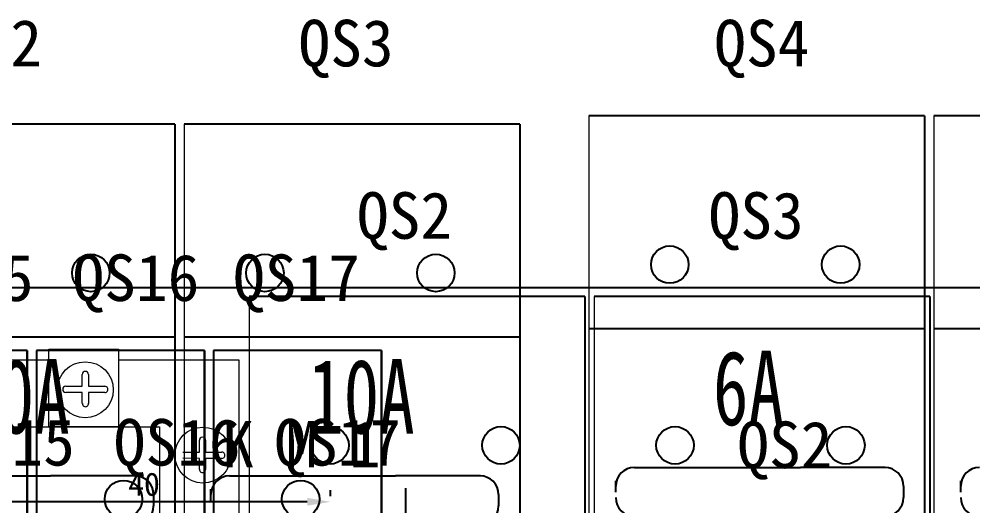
# Model space of a CAD drawing. Extents: x -21176 to 41123, y 80777 to 162275.
# Drawn here: x -17860.8 to -17758.5, y 82050.2 to 82102.5 of the extents above; entities that cross this region are included whole.
import ezdxf

# ---------------------------------------------------------------- set-up
doc = ezdxf.new("R2010")
doc.units = 0
doc.header["$MEASUREMENT"] = 0
doc.layers.add('TEXT', color=2, linetype='Continuous')
doc.layers.add('细实线层', color=7, linetype='Continuous')
doc.styles.add('ST', font='', dxfattribs={"width": 0.8, "height": 300})
doc.styles.get('ST').set_extended_font_data('SimSun')
doc.dimstyles.new('ISO-25', dxfattribs={"dimtxt": 2.5, "dimasz": 2.5, "dimexe": 1.25, "dimexo": 0.625, "dimtad": 1, "dimtxsty": 'Standard', "dimcen": 2.5, "dimadec": 0, "dimazin": 0, "dimtfac": 1, "dimtmove": 0, "dimatfit": 3, "dimfxl": 1, "dimarcsym": 0})

# ---------------------------------------------------------------- blocks, each defined once
blk = doc.blocks.new('*D109')
at = {"color": 0, "lineweight": -2}
for p, q in [((-17867.35, 82051.3), (-17867.35, 82051.93)), ((-17827.35, 82051.3), (-17827.35, 82051.93)), ((-17829.85, 82050.68), (-17864.85, 82050.68))]:
    blk.add_line(p, q, dxfattribs=at)
at = {"color": 0, "lineweight": 0}
for points in [[(-17864.85, 82051.1), (-17864.85, 82050.26), (-17867.35, 82050.68)], [(-17829.85, 82051.1), (-17829.85, 82050.26), (-17827.35, 82050.68)]]:
    blk.add_solid(points, dxfattribs=at)
at = {"layer": 'Defpoints', "color": 0, "lineweight": 0}
for p in [(-17867.35, 82050.68), (-17867.35, 82050.68), (-17827.35, 82050.68)]:
    blk.add_point(p, dxfattribs=at)
at = {"color": 0, "lineweight": -2, "insert": (-17847.35, 82052.55), "char_height": 2.5, "attachment_point": 5}
blk.add_mtext('40', dxfattribs=at)

msp = doc.modelspace()

# ---------------------------------------------------------------- linework, layer by layer
at = {"color": 0, "linetype": 'Continuous'}
for p, q in [((-17763.634, 82092.112), (-17799.634, 82092.112)), ((-17726.634, 82092.112), (-17762.634, 82092.112)), ((-17844.051, 82091.215), (-17880.051, 82091.215)), ((-17807.051, 82091.215), (-17843.051, 82091.215)), ((-17800.07, 82072.714), (-17836.07, 82072.714)), ((-17763.07, 82072.714), (-17799.07, 82072.714)), ((-17880.051, 82068.388), (-17844.051, 82068.388)), ((-17843.051, 82068.388), (-17807.051, 82068.388)), ((-17799.634, 82069.285), (-17763.634, 82069.285)), ((-17762.634, 82069.285), (-17726.634, 82069.285)), ((-17859.881, 82066.936), (-17877.881, 82066.936)), ((-17859.881, 82053.936), (-17859.881, 82066.936)), ((-17859.881, 82053.936), (-17859.881, 82066.936)), ((-17859.881, 82066.936), (-17859.881, 81996.936)), ((-17858.881, 82066.936), (-17858.881, 81982.5)), ((-17840.881, 82066.936), (-17858.881, 82066.936)), ((-17840.881, 82053.936), (-17840.881, 82066.936)), ((-17840.881, 82053.936), (-17840.881, 82066.936)), ((-17840.881, 82066.936), (-17840.881, 81996.936)), ((-17839.881, 82066.936), (-17839.881, 81982.5)), ((-17821.881, 82066.936), (-17839.881, 82066.936)), ((-17821.881, 82053.936), (-17821.881, 82066.936)), ((-17821.881, 82053.936), (-17821.881, 82066.936)), ((-17821.881, 82066.936), (-17821.881, 81996.936))]:
    msp.add_line(p, q, dxfattribs=at)
at = {"color": 0, "lineweight": -2}
for p, q in [((-17763.634, 82092.112), (-17763.634, 82007.682)), ((-17844.051, 82091.215), (-17844.051, 82006.785)), ((-17807.051, 82091.215), (-17807.051, 82006.785)), ((-17271.046, 82073.648), (-18201.046, 82073.648)), ((-17800.07, 82072.714), (-17800.07, 81988.283)), ((-17763.07, 82072.714), (-17763.07, 81988.283)), ((-17819.259, 81995.128), (-17819.259, 82052.128))]:
    msp.add_line(p, q, dxfattribs=at)
at = {"linetype": 'Continuous'}
for p, q in [((-17859.881, 81996.936), (-17859.881, 82066.936)), ((-17840.881, 81996.936), (-17840.881, 82066.936)), ((-17821.881, 81996.936), (-17821.881, 82066.936))]:
    msp.add_line(p, q, dxfattribs=at)
for p, q in [((-17859.881, 82066.936), (-17859.881, 82046.936)), ((-17840.881, 82066.936), (-17840.881, 82046.936)), ((-17821.881, 82066.936), (-17821.881, 82046.936))]:
    msp.add_line(p, q)
at = {"color": 0}
for p, q in [((-17794.759, 82054.359), (-17776.96, 82054.359)), ((-17767.859, 82054.359), (-17776.96, 82054.359)), ((-17875.176, 82053.462), (-17857.378, 82053.462)), ((-17848.277, 82053.462), (-17857.378, 82053.462)), ((-17838.176, 82053.462), (-17820.378, 82053.462)), ((-17811.277, 82053.462), (-17820.378, 82053.462)), ((-17840.176, 82050.8), (-17840.176, 82052.027)), ((-17796.759, 82051.696), (-17796.759, 82052.924)), ((-17765.899, 82052.359), (-17765.899, 82051.132)), ((-17759.759, 82051.696), (-17759.759, 82052.924)), ((-17846.316, 82051.462), (-17846.316, 82050.235)), ((-17809.316, 82051.462), (-17809.316, 82050.235))]:
    msp.add_line(p, q, dxfattribs=at)
at = {"lineweight": 0}
for points in [[(-17857.544, 82067.072), (-17850.074, 82067.072), (-17850.074, 82058.711), (-17857.544, 82058.711)], [(-17889.696, 82058.711), (-17845.691, 82058.711), (-17845.691, 82003.34), (-17889.696, 82003.34)]]:
    msp.add_lwpolyline(points, close=True, dxfattribs=at)
for points in [[(-17857.544, 82065.882), (-17865.182, 82065.882)], [(-17847.754, 81995.882), (-17837.14, 81995.882), (-17837.14, 82065.882), (-17850.074, 82065.882)], [(-17853.967, 82063.077), (-17853.967, 82064.34)], [(-17853.299, 82064.34), (-17853.295, 82064.34), (-17853.295, 82063.077)], [(-17855.735, 82063.077), (-17853.967, 82063.077)], [(-17853.967, 82062.407), (-17855.735, 82062.409)], [(-17853.963, 82061.222), (-17853.967, 82061.222), (-17853.967, 82062.407)], [(-17853.295, 82063.077), (-17851.554, 82063.077), (-17851.554, 82063.073)], [(-17851.554, 82062.405), (-17853.295, 82062.407)], [(-17853.295, 82062.407), (-17853.295, 82061.222)], [(-17841.412, 82056.014), (-17841.412, 82057.277)], [(-17840.745, 82057.277), (-17840.741, 82057.277), (-17840.741, 82056.014)], [(-17843.181, 82056.014), (-17841.412, 82056.014)], [(-17841.412, 82055.344), (-17843.181, 82055.346)], [(-17841.408, 82054.159), (-17841.412, 82054.159), (-17841.412, 82055.344)], [(-17840.741, 82056.014), (-17839, 82056.014), (-17839, 82056.01)], [(-17839, 82055.342), (-17840.741, 82055.344)], [(-17840.741, 82055.344), (-17840.741, 82054.159)]]:
    msp.add_lwpolyline(points, dxfattribs=at)
at = {"color": 0, "linetype": 'Continuous'}
for centre in [(-17790.964, 82076.138), (-17772.634, 82076.138), (-17853.051, 82075.241), (-17834.382, 82075.241), (-17816.051, 82075.241), (-17827.4, 82056.74), (-17809.07, 82056.74), (-17790.4, 82056.74), (-17772.07, 82056.74), (-17849.55, 82050.961), (-17830.55, 82050.961)]:
    msp.add_circle(centre, 2.01, dxfattribs=at)
at = {"lineweight": 0}
for centre in [(-17853.649, 82062.706), (-17841.031, 82055.695)]:
    msp.add_circle(centre, 3, dxfattribs=at)
for centre, radius, start, end in [((-17853.633, 82064.34), 0.334, 0, 180), ((-17855.735, 82062.743), 0.334, 90, 270), ((-17851.554, 82062.739), 0.334, 269.89106, 90), ((-17853.649, 82062.706), 1.5, 257.76427, 257.93591), ((-17853.629, 82061.222), 0.334, 177.13099, 4.40977), ((-17853.649, 82062.706), 1.5, 283.60485, 283.64369), ((-17841.079, 82057.277), 0.334, 0, 180), ((-17839, 82055.676), 0.334, 269.89106, 90), ((-17841.095, 82055.643), 1.5, 257.76427, 257.93591), ((-17841.075, 82054.159), 0.334, 177.13099, 4.40977), ((-17841.095, 82055.643), 1.5, 283.60485, 283.64369)]:
    msp.add_arc(centre, radius, start, end, dxfattribs=at)
at = {"color": 0}
for centre, start, end in [((-17794.759, 82052.359), 90, 180), ((-17767.899, 82052.359), 0, 90), ((-17757.759, 82052.359), 90, 180), ((-17848.316, 82051.462), 0, 90), ((-17838.176, 82051.462), 90, 180), ((-17811.316, 82051.462), 0, 90), ((-17794.759, 82051.131), 180, 270), ((-17767.899, 82051.132), 270, 0), ((-17757.759, 82051.131), 180, 270), ((-17848.316, 82050.235), 270, 0), ((-17811.316, 82050.235), 270, 0)]:
    msp.add_arc(centre, 2, start, end, dxfattribs=at)
at = {"layer": 'TEXT', "linetype": 'Continuous'}
for p, q in [((-17859.881, 82066.936), (-17859.881, 81996.936)), ((-17840.881, 82066.936), (-17840.881, 81996.936)), ((-17821.881, 82066.936), (-17821.881, 81996.936))]:
    msp.add_line(p, q, dxfattribs=at)
at = {"layer": '细实线层', "lineweight": 0}
for p, q in [((-17799.634, 82092.112), (-17799.634, 82007.682)), ((-17762.634, 82092.112), (-17762.634, 82007.682)), ((-17843.051, 82091.215), (-17843.051, 82006.785)), ((-17836.07, 82072.714), (-17836.07, 81988.283)), ((-17799.07, 82072.714), (-17799.07, 81988.283))]:
    msp.add_line(p, q, dxfattribs=at)

# ---------------------------------------------------------------- texts
at = {"lineweight": 0, "char_height": 5, "width": 101.05579, "attachment_point": 1}
for s, insert in [('QS2', (-17868.496, 82102.411)), ('QS3', (-17830.785, 82102.411)), ('QS4', (-17786.196, 82102.411)), ('QS2', (-17824.515, 82083.909)), ('QS3', (-17786.804, 82083.909)), ('QS15', (-17872.791, 82077.229)), ('QS16', (-17855.024, 82077.229)), ('QS17', (-17837.801, 82077.229)), ('QS15', (-17868.371, 82059.566)), ('QS16', (-17850.604, 82059.566)), ('QS17', (-17833.381, 82059.566)), ('QS2', (-17783.722, 82059.295))]:
    msp.add_mtext(s, dxfattribs=dict(at, insert=insert))
at = {"lineweight": 0, "insert": (-17838.956, 82059.361), "char_height": 5, "attachment_point": 1}
msp.add_mtext_dynamic_manual_height_columns('K M 1', width=23.42072, gutter_width=1, heights=[0], dxfattribs=at)
at = {"layer": 'TEXT', "color": 0, "style": 'ST', "width": 0.7}
for s, p in [('6A', (-17786.334, 82058.9)), ('20A', (-17866.752, 82058.003)), ('10A', (-17829.752, 82058.003))]:
    msp.add_text(s, height=8, dxfattribs=at).set_placement(p)

# ---------------------------------------------------------------- dimensions: what is measured, and where the dimension line sits
at = {"color": 0, "lineweight": -2}
dim = msp.add_linear_dim(base=(-17867.35, 82050.679), p1=(-17827.35, 82050.679), p2=(-17867.35, 82050.679), dimstyle='ISO-25', dxfattribs=at)
dim.commit()
dim.dimension.update_dxf_attribs({"geometry": '*D109', "text_midpoint": (-17847.35, 82052.554)})

doc.saveas('drawing.dxf')
